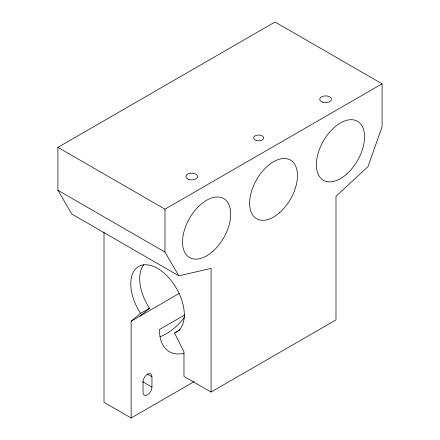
<?xml version="1.0" encoding="UTF-8"?>
<svg xmlns="http://www.w3.org/2000/svg" width="440" height="440" viewBox="0 0 440 440"><rect width="100%" height="100%" fill="white"/><g stroke="black" fill="none" stroke-linecap="round" stroke-linejoin="round"><path stroke-width="0.66" d="M104.011 232.001L104.011 402.341L131.126 418L131.126 321.228L140.564 313.401L149.485 308.253A37.857 21.857 60 0 1 143.853 264.572M140.052 316.08L149.485 308.253M211.079 392.04L211.079 268.406L178.855 275.841L71.786 214.027L57.91 190.278L57.91 147.351L275.022 22L382.091 83.814L382.091 126.742L367.961 166.666L335.99 196.29L335.99 319.918L211.079 392.04L183.959 376.382L183.959 351.731L174.526 333.009A37.857 21.857 60 0 0 177.078 289.465A37.857 21.857 60 0 0 138.006 266.904A37.857 21.857 60 0 0 140.564 313.401M57.91 147.351L164.978 209.165L382.091 83.814M131.126 321.228L179.311 293.414M184.663 314.974L159.385 329.566A48.373 27.929 -60 0 0 184.074 353.249M174.526 333.009L180.472 329.577M131.126 418L194.178 381.596M57.91 190.278L164.978 252.093L178.855 275.841M147.23 374.066L151.948 376.789L151.948 387.09A6.309 3.641 -60 0 1 147.488 394.818A6.309 3.641 -60 0 1 143.028 392.243L143.028 381.942A6.309 3.641 -60 0 1 147.488 374.215A6.309 3.641 -60 0 1 151.948 376.789M142.516 381.645L151.948 387.09M164.978 209.165L164.978 252.093M184.767 316.959A48.373 27.929 -60 0 1 160.1 336.644M279.73 212.542A33.858 19.547 -60 0 0 290.466 160.094A33.858 19.547 -60 0 0 250.41 195.613A33.858 19.547 -60 0 0 279.73 212.542M256.141 140.426A5.049 2.915 0 0 0 263.709 137.907A5.049 2.915 0 0 0 256.141 135.383A5.049 2.915 0 0 0 256.141 140.426M188.804 179.482A5.891 3.399 0 0 0 197.632 176.539A5.891 3.399 0 0 0 188.804 173.597A5.891 3.399 0 0 0 188.804 179.482M322.636 102.212A5.891 3.399 0 0 0 331.469 99.27A5.891 3.399 0 0 0 322.636 96.327A5.891 3.399 0 0 0 322.636 102.212M212.85 251.323A34.067 19.668 -60 0 0 223.652 198.55A34.067 19.668 -60 0 0 183.348 234.289A34.067 19.668 -60 0 0 212.85 251.323M346.687 174.053A34.067 19.668 -60 0 0 357.489 121.281A34.067 19.668 -60 0 0 317.185 157.02A34.067 19.668 -60 0 0 346.687 174.053"/></g></svg>
